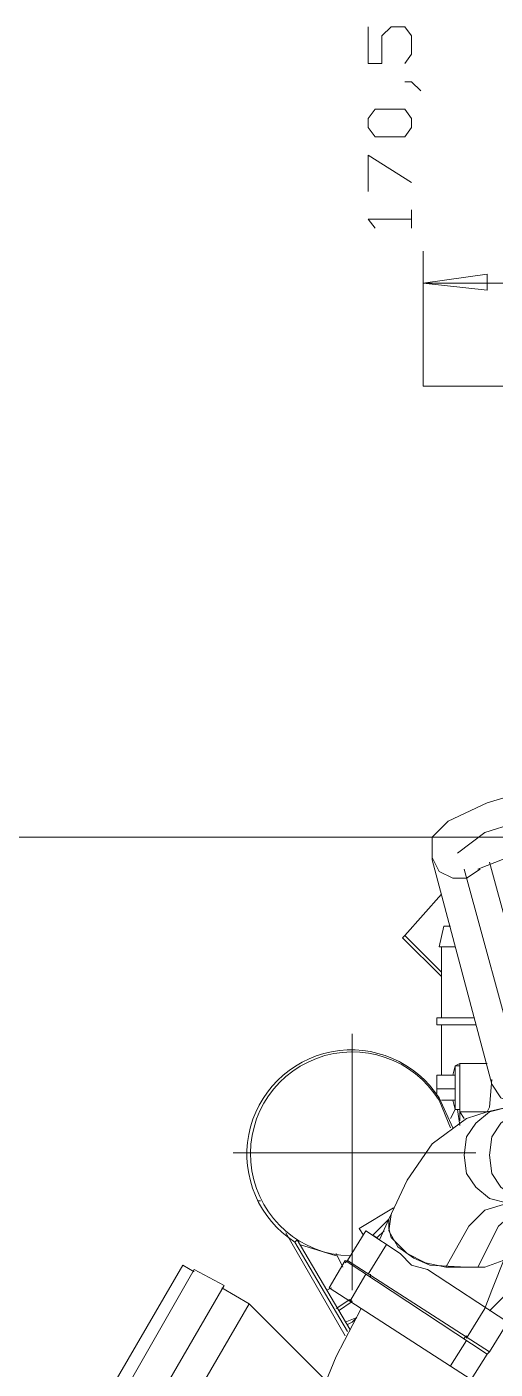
# Model space of a CAD drawing. Header units: millimetres. Extents: x 0.2 to 11.3, y 0.2 to 8.
# Drawn here: x 4.35 to 4.691, y 2.403 to 3.381 of the extents above; entities that cross this region are included whole.
import ezdxf

# ---------------------------------------------------------------- set-up
doc = ezdxf.new("R2010")
doc.units = ezdxf.units.MM
doc.layers.add('PDF_几何图形', color=7, linetype='Continuous')

msp = doc.modelspace()

# ---------------------------------------------------------------- linework, layer by layer
at = {"layer": 'PDF_几何图形', "lineweight": 13}
for points in [[(4.625, 3.35389), (4.63, 3.36056), (4.63, 3.37389), (4.625, 3.38056), (4.615, 3.38056), (4.60833, 3.37389), (4.60833, 3.35389), (4.59833, 3.35389), (4.59833, 3.38056)], [(4.63, 3.34056), (4.625, 3.34056), (4.63, 3.34056), (4.63667, 3.33389)], [(4.59833, 3.26056), (4.59833, 3.28722), (4.63, 3.26722)], [(4.63, 3.24722), (4.63, 3.23389), (4.63, 3.24056), (4.59833, 3.24056), (4.60333, 3.23389)], [(4.63833, 3.21722), (4.63833, 3.11889), (4.735, 3.11889), (4.735, 2.75556)], [(5.735, 3.19389), (4.63833, 3.19389)], [(5.03333, 2.87056), (4.98833, 2.87056), (4.96667, 2.86889), (4.75167, 2.81389), (4.705, 2.80056), (4.68333, 2.79389), (4.66333, 2.77889)], [(4.72667, 2.60889), (4.72, 2.59889), (4.70667, 2.59556), (4.695, 2.60056), (4.68833, 2.61056), (4.645, 2.77389), (4.645, 2.79056), (4.65667, 2.80222), (4.685, 2.81556), (4.74667, 2.83389)], [(4.07833, 2.79056), (4.78, 2.79056)], [(4.67833, 2.76722), (4.71667, 2.78222), (4.75667, 2.79389)], [(4.645, 2.77556), (4.65, 2.76556), (4.66, 2.76056), (4.67, 2.76056), (4.68, 2.76722)], [(4.66833, 2.76722), (4.70833, 2.62056)], [(4.72667, 2.62556), (4.68667, 2.77222)], [(4.65167, 2.74889), (4.625, 2.71889)], [(4.65167, 2.68889), (4.62333, 2.71722), (4.625, 2.71889), (4.65167, 2.69222)], [(4.66167, 2.71056), (4.65, 2.71056), (4.65333, 2.72556), (4.65833, 2.72556)], [(4.65167, 2.65889), (4.65167, 2.71056)], [(4.67667, 2.65389), (4.64833, 2.65389), (4.64833, 2.65889), (4.675, 2.65889)], [(4.65167, 2.65389), (4.65167, 2.61722)], [(4.58667, 2.46056), (4.58667, 2.64722)], [(4.65833, 2.58556), (4.66167, 2.59222), (4.66167, 2.62389), (4.665, 2.62556), (4.665, 2.58889), (4.665, 2.58389)], [(4.66, 2.61722), (4.66167, 2.62389), (4.665, 2.62389)], [(4.685, 2.62556), (4.665, 2.62556)], [(4.64833, 2.60389), (4.64833, 2.61722), (4.66167, 2.61722), (4.66167, 2.60722)], [(4.68833, 2.61389), (4.68667, 2.59389)], [(4.64833, 2.60722), (4.66167, 2.60722), (4.66167, 2.59889), (4.65167, 2.59889)], [(4.64833, 2.60056), (4.65, 2.60056), (4.66, 2.57889)], [(4.7, 2.59389), (4.685, 2.59056), (4.67, 2.58556), (4.645, 2.56722), (4.62667, 2.54056), (4.61333, 2.51222), (4.60667, 2.49722)], [(4.66, 2.59889), (4.66167, 2.59222), (4.665, 2.59222)], [(4.66333, 2.59222), (4.665, 2.58056)], [(4.66833, 2.58556), (4.665, 2.59056), (4.68167, 2.59056), (4.685, 2.59056), (4.68667, 2.59389), (4.685, 2.59056)], [(4.71833, 2.52389), (4.70667, 2.52722), (4.695, 2.53556), (4.68833, 2.54556), (4.68667, 2.55889), (4.68833, 2.57222), (4.695, 2.58222), (4.70667, 2.59056), (4.71833, 2.59389)], [(4.665, 2.58889), (4.665, 2.58722)], [(4.5, 2.56056), (4.67667, 2.56056)], [(4.52, 2.52556), (4.51833, 2.52556)], [(4.72167, 2.52389), (4.70667, 2.51889), (4.69333, 2.50722), (4.67833, 2.47722), (4.655, 2.47722), (4.64, 2.48056), (4.62667, 2.48722), (4.615, 2.49889), (4.61333, 2.50556), (4.61333, 2.51222), (4.60167, 2.50056), (4.605, 2.49889), (4.61, 2.50389)], [(4.615, 2.51556), (4.61333, 2.50389), (4.62, 2.49222), (4.63167, 2.48389), (4.64333, 2.47889), (4.67, 2.47722), (4.68333, 2.47722), (4.69667, 2.48222), (4.7, 2.48722), (4.70833, 2.50722), (4.72333, 2.52556)], [(4.655, 2.47722), (4.67167, 2.50722), (4.68333, 2.51889), (4.7, 2.52389)], [(4.595, 2.50056), (4.59167, 2.50556), (4.61667, 2.52056)], [(4.58167, 2.48056), (4.58333, 2.48222), (4.59667, 2.50389), (4.62167, 2.48722), (4.63, 2.47889), (4.64167, 2.47556), (4.7, 2.43722), (4.68667, 2.41556), (4.685, 2.41389), (4.67333, 2.39556), (4.57, 2.46222), (4.58167, 2.48222), (4.685, 2.41389), (4.68667, 2.41556), (4.58333, 2.48222)], [(4.53833, 2.50222), (4.58167, 2.42722)], [(4.58333, 2.43056), (4.545, 2.49556), (4.54667, 2.49722), (4.585, 2.43222)], [(4.575, 2.48556), (4.54833, 2.49389)], [(4.59833, 2.47222), (4.61167, 2.49389)], [(4.70667, 2.50222), (4.72833, 2.48722), (4.68667, 2.44556)], [(4.58, 2.47722), (4.575, 2.48722)], [(4.66833, 2.42556), (4.67, 2.42722), (4.67, 2.42556), (4.68333, 2.44722), (4.68833, 2.46056), (4.69833, 2.48556)], [(4.36167, 2.27222), (4.35333, 2.26889), (4.35, 2.26056), (4.35167, 2.25222), (4.36, 2.24722), (4.36833, 2.25056), (4.37333, 2.25722), (4.37167, 2.26556), (4.37, 2.26722), (4.37333, 2.26056), (4.37, 2.25222), (4.36167, 2.24889), (4.35333, 2.25222), (4.35, 2.26056), (4.35333, 2.26722), (4.36167, 2.27056), (4.37, 2.26722), (4.37667, 2.26222), (4.37833, 2.26556), (4.35667, 2.27722), (4.35667, 2.28056), (4.35, 2.28389), (4.46333, 2.47889), (4.47167, 2.47389)], [(4.35833, 2.27722), (4.47167, 2.47556), (4.49333, 2.46389), (4.37833, 2.26556), (4.375, 2.25889)], [(4.59667, 2.47222), (4.585, 2.45222)], [(4.6, 2.47222), (4.6, 2.47056)], [(4.49167, 2.46222), (4.51167, 2.45056), (4.56667, 2.39556)], [(4.57167, 2.46222), (4.56833, 2.46056)], [(4.575, 2.44722), (4.585, 2.45389), (4.58667, 2.45222), (4.57667, 2.44556)], [(4.39833, 2.25556), (4.51167, 2.45056)], [(4.55167, 2.33556), (4.56, 2.37556), (4.575, 2.41222), (4.59333, 2.44722)], [(4.58167, 2.43722), (4.59, 2.44056), (4.58667, 2.43722), (4.58333, 2.43556)], [(4.67, 2.42389), (4.65833, 2.40556)]]:
    msp.add_lwpolyline(points, dxfattribs=at)
for points in [[(4.63, 3.30722), (4.63, 3.31389), (4.625, 3.32056), (4.60333, 3.32056), (4.59833, 3.31389), (4.59833, 3.30722), (4.60333, 3.30056), (4.625, 3.30056)], [(4.685, 3.20056), (4.685, 3.18889), (4.63833, 3.19389)], [(4.7, 2.59389), (4.68667, 2.59056), (4.67667, 2.58222), (4.67, 2.57222), (4.66833, 2.55889), (4.67, 2.54556), (4.67667, 2.53556), (4.68667, 2.52722), (4.7, 2.52389), (4.74833, 2.52389), (4.73167, 2.52389), (4.715, 2.52889), (4.70167, 2.54222), (4.69833, 2.55889), (4.70167, 2.57556), (4.715, 2.58889), (4.73167, 2.59389), (4.74833, 2.59389)]]:
    msp.add_lwpolyline(points, close=True, dxfattribs=at)
msp.add_lwpolyline([(4.585, 2.48556, -1.677983), (4.65, 2.59889), (4.65833, 2.57889)], format="xyb", dxfattribs=at)
msp.add_arc((4.58601, 2.55955), 0.076, 32.65372, 237.34628, dxfattribs=at)

doc.saveas('drawing.dxf')
